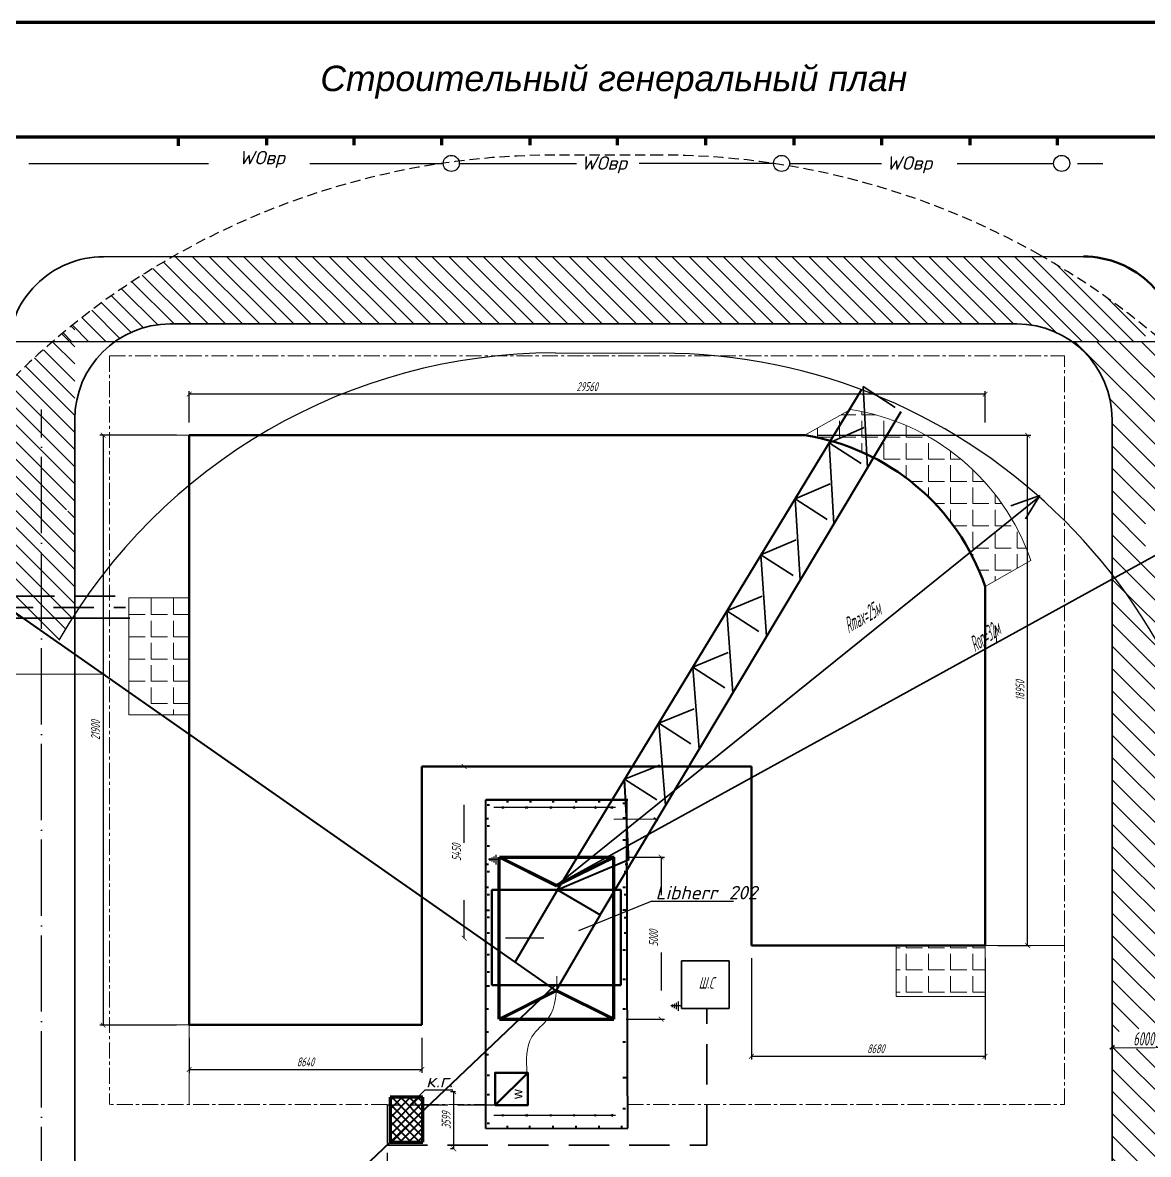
# Model space of a CAD drawing. Header units: millimetres. Extents: x -1464 to 2476, y -104 to 849.
# Drawn here: x -1283.8 to -929.7, y 312.2 to 668.2 of the extents above; entities that cross this region are included whole.
import ezdxf

# ---------------------------------------------------------------- set-up
doc = ezdxf.new("R2010")
doc.units = ezdxf.units.MM
for name, pattern in [('ACAD_ISO02W100', [15, 12, -3]), ('ACAD_ISO03W100', [30, 12, -18]), ('ACAD_ISO04W100', [30, 24, -3, 0, -3]), ('CENTER', [8, 5, -1, 1, -1]), ('DASHED', [19.05, 12.7, -6.35]), ('HIDDEN2', [4.7625, 3.175, -1.5875])]:
    doc.linetypes.add(name, pattern=pattern)
for name, color, linetype, lineweight in [('0.25', 7, 'Continuous', 25), ('0.3', 7, 'Continuous', 30), ('0.35', 7, 'Continuous', 35), ('0.5', 7, 'Continuous', 50), ('0.7', 7, 'Continuous', 70), ('035', 7, 'Continuous', 35), ('Основная', 7, 'Continuous', 30), ('основная_02мм', 151, 'Continuous', 20), ('Размеры', 7, 'Continuous', 20), ('стены', 7, 'Continuous', 70), ('Текст', 7, 'Continuous', 0), ('штрих', 7, 'ACAD_ISO04W100', 25)]:
    doc.layers.add(name, color=color, linetype=linetype, lineweight=lineweight)
doc.layers.add('рамка', color=7, linetype='Continuous')
doc.layers.add('штриховка', color=7, linetype='Continuous')
doc.styles.add('2.8', font='txt.shx', dxfattribs={"width": 0.6, "oblique": 15, "height": 2.8})
doc.styles.add('3.0', font='', dxfattribs={"width": 0.7, "oblique": 10, "height": 3.5})
doc.styles.add('Arial', font='')
doc.styles.add('eew3for200m', font='txt.shx', dxfattribs={"width": 0.4, "oblique": 20, "height": 3})
doc.styles.add('мой', font='txt.shx', dxfattribs={"width": 0.6, "oblique": 15, "height": 3.5})
doc.styles.get('3.0').set_extended_font_data('GOST type A')
doc.styles.get('Arial').set_extended_font_data('Arial', italic=True)
doc.dimstyles.new('1   200', dxfattribs={"dimtxt": 2.8, "dimasz": 1.5, "dimexe": 1, "dimexo": 4, "dimgap": 1, "dimtad": 1, "dimdec": 0, "dimlfac": 200, "dimtxsty": '2.8', "dimblk": 'ARCHTICK', "dimcen": 3, "dimclrd": 256, "dimclre": 256, "dimclrt": 256, "dimadec": 0, "dimazin": 0, "dimtfac": 1, "dimtdec": 0, "dimtmove": 0, "dimatfit": 3, "dimfxl": 1, "dimlwd": 25, "dimlwe": -1, "dimarcsym": 0})

# ---------------------------------------------------------------- blocks, each defined once
blk = doc.blocks.new('_ArchTick')
at = {"layer": 'Размеры', "color": 0, "lineweight": 0, "const_width": 0.15}
blk.add_lwpolyline([(-0.5, -0.5), (0.5, 0.5)], dxfattribs=at)
blk = doc.blocks.new('*D111')
at = {"layer": '0.25', "transparency": 16777216}
for p, q in [((-1147.56, 331.93), (-1149.13, 331.93)), ((-1148.13, 313.93), (-1149.13, 313.93))]:
    blk.add_line(p, q, dxfattribs=at)
at = {"layer": '0.25', "lineweight": 25, "transparency": 16777216}
blk.add_line((-1148.13, 313.93), (-1148.13, 331.93), dxfattribs=at)
at = {"layer": 'Defpoints', "color": 0, "lineweight": 13, "transparency": 16777216}
for p in [(-1148.13, 331.93), (-1143.56, 331.93), (-1144.13, 313.93)]:
    blk.add_point(p, dxfattribs=at)
at = {"layer": '0.25', "lineweight": 25, "transparency": 16777216, "xscale": 1.5, "yscale": 1.5, "zscale": 1.5}
for p, rotation in [((-1148.13, 331.93), 90), ((-1148.13, 313.93), 270)]:
    blk.add_blockref('_ArchTick', p, dxfattribs=dict(at, rotation=rotation))
at = {"layer": '0.25', "transparency": 16777216, "insert": (-1150.53, 322.93), "char_height": 2.8, "attachment_point": 5, "rotation": 90, "style": '2.8'}
blk.add_mtext('3599', dxfattribs=at)
blk = doc.blocks.new('*D123')
at = {"layer": '0.25', "transparency": 16777216}
for p, q in [((-1231.39, 348.9), (-1231.39, 337.89)), ((-1158.21, 348.9), (-1158.21, 337.89))]:
    blk.add_line(p, q, dxfattribs=at)
at = {"layer": '0.25', "lineweight": 25, "transparency": 16777216}
blk.add_line((-1231.39, 338.89), (-1158.21, 338.89), dxfattribs=at)
at = {"layer": 'Defpoints', "color": 0, "lineweight": 13, "transparency": 16777216}
for p in [(-1231.39, 352.9), (-1158.21, 352.9), (-1158.21, 338.89)]:
    blk.add_point(p, dxfattribs=at)
at = {"layer": '0.25', "lineweight": 25, "transparency": 16777216, "xscale": 1.5, "yscale": 1.5, "zscale": 1.5, "rotation": 180}
blk.add_blockref('_ArchTick', (-1231.39, 338.89), dxfattribs=at)
at = {"layer": '0.25', "lineweight": 25, "transparency": 16777216, "xscale": 1.5, "yscale": 1.5, "zscale": 1.5}
blk.add_blockref('_ArchTick', (-1158.21, 338.89), dxfattribs=at)
at = {"layer": '0.25', "lineweight": 13, "transparency": 16777216, "insert": (-1194.8, 341.29), "char_height": 2.8, "attachment_point": 5, "style": '2.8'}
blk.add_mtext('8640', dxfattribs=at)
blk = doc.blocks.new('*D124')
at = {"layer": '0.25', "transparency": 16777216}
for p, q in [((-1054.54, 373.89), (-1054.54, 342.03)), ((-981.02, 373.89), (-981.02, 342.03))]:
    blk.add_line(p, q, dxfattribs=at)
at = {"layer": '0.25', "lineweight": 25, "transparency": 16777216}
blk.add_line((-981.02, 343.03), (-1054.54, 343.03), dxfattribs=at)
at = {"layer": 'Defpoints', "color": 0, "lineweight": 13, "transparency": 16777216}
for p in [(-1054.54, 377.89), (-981.02, 377.89), (-1054.54, 343.03)]:
    blk.add_point(p, dxfattribs=at)
at = {"layer": '0.25', "lineweight": 25, "transparency": 16777216, "xscale": 1.5, "yscale": 1.5, "zscale": 1.5, "rotation": 180}
blk.add_blockref('_ArchTick', (-1054.54, 343.03), dxfattribs=at)
at = {"layer": '0.25', "lineweight": 25, "transparency": 16777216, "xscale": 1.5, "yscale": 1.5, "zscale": 1.5}
blk.add_blockref('_ArchTick', (-981.02, 343.03), dxfattribs=at)
at = {"layer": '0.25', "lineweight": 13, "transparency": 16777216, "insert": (-1015.39, 345.43), "char_height": 2.8, "attachment_point": 5, "style": '2.8'}
blk.add_mtext('8680', dxfattribs=at)
blk = doc.blocks.new('*D125')
at = {"layer": '0.25', "transparency": 16777216}
for p, q in [((-1231.39, 542.4), (-1231.39, 552.31)), ((-981.02, 542.4), (-981.02, 552.31))]:
    blk.add_line(p, q, dxfattribs=at)
at = {"layer": '0.25', "lineweight": 25, "transparency": 16777216}
blk.add_line((-981.02, 551.31), (-1231.39, 551.31), dxfattribs=at)
at = {"layer": 'Defpoints', "color": 0, "lineweight": 13, "transparency": 16777216}
for p in [(-1231.39, 551.31), (-1231.39, 538.4), (-981.02, 538.4)]:
    blk.add_point(p, dxfattribs=at)
at = {"layer": '0.25', "lineweight": 25, "transparency": 16777216, "xscale": 1.5, "yscale": 1.5, "zscale": 1.5, "rotation": 180}
blk.add_blockref('_ArchTick', (-1231.39, 551.31), dxfattribs=at)
at = {"layer": '0.25', "lineweight": 25, "transparency": 16777216, "xscale": 1.5, "yscale": 1.5, "zscale": 1.5}
blk.add_blockref('_ArchTick', (-981.02, 551.31), dxfattribs=at)
at = {"layer": '0.25', "lineweight": 13, "transparency": 16777216, "insert": (-1106.2, 553.71), "char_height": 2.8, "attachment_point": 5, "style": '2.8'}
blk.add_mtext('29560', dxfattribs=at)
blk = doc.blocks.new('*D126')
at = {"layer": '0.25', "transparency": 16777216}
for p, q in [((-1235.39, 538.4), (-1259.45, 538.4)), ((-1235.39, 352.9), (-1259.45, 352.9))]:
    blk.add_line(p, q, dxfattribs=at)
at = {"layer": '0.25', "lineweight": 25, "transparency": 16777216}
blk.add_line((-1258.45, 538.4), (-1258.45, 352.9), dxfattribs=at)
at = {"layer": 'Defpoints', "color": 0, "lineweight": 13, "transparency": 16777216}
for p in [(-1231.39, 538.4), (-1258.45, 352.9), (-1231.39, 352.9)]:
    blk.add_point(p, dxfattribs=at)
at = {"layer": '0.25', "lineweight": 25, "transparency": 16777216, "xscale": 1.5, "yscale": 1.5, "zscale": 1.5}
for p, rotation in [((-1258.45, 538.4), 90), ((-1258.45, 352.9), 270)]:
    blk.add_blockref('_ArchTick', p, dxfattribs=dict(at, rotation=rotation))
at = {"layer": '0.25', "lineweight": 13, "transparency": 16777216, "insert": (-1260.85, 445.65), "char_height": 2.8, "attachment_point": 5, "rotation": 90, "style": '2.8'}
blk.add_mtext('21900', dxfattribs=at)
blk = doc.blocks.new('*D127')
at = {"layer": '0.25', "transparency": 16777216}
for p, q in [((-1033.75, 538.4), (-966.63, 538.4)), ((-977.02, 377.89), (-966.63, 377.89))]:
    blk.add_line(p, q, dxfattribs=at)
at = {"layer": '0.25', "lineweight": 25, "transparency": 16777216}
blk.add_line((-967.63, 377.89), (-967.63, 538.4), dxfattribs=at)
at = {"layer": 'Defpoints', "color": 0, "lineweight": 13, "transparency": 16777216}
for p in [(-1037.75, 538.4), (-967.63, 538.4), (-981.02, 377.89)]:
    blk.add_point(p, dxfattribs=at)
at = {"layer": '0.25', "lineweight": 25, "transparency": 16777216, "xscale": 1.5, "yscale": 1.5, "zscale": 1.5}
for p, rotation in [((-967.63, 538.4), 90), ((-967.63, 377.89), 270)]:
    blk.add_blockref('_ArchTick', p, dxfattribs=dict(at, rotation=rotation))
at = {"layer": '0.25', "lineweight": 13, "transparency": 16777216, "insert": (-970.03, 458.14), "char_height": 2.8, "attachment_point": 5, "rotation": 90, "style": '2.8'}
blk.add_mtext('18950', dxfattribs=at)
blk = doc.blocks.new('*D136')
at = {"layer": '0.25', "linetype": 'ACAD_ISO03W100', "transparency": 16777216}
for p, q in [((-1093.73, 405.73), (-1081.91, 405.73)), ((-1093.87, 354.75), (-1081.91, 354.75))]:
    blk.add_line(p, q, dxfattribs=at)
at = {"layer": '0.25', "linetype": 'ACAD_ISO03W100', "lineweight": 25, "transparency": 16777216}
blk.add_line((-1082.91, 405.73), (-1082.91, 354.75), dxfattribs=at)
at = {"layer": 'Defpoints', "color": 0, "linetype": 'ACAD_ISO03W100', "lineweight": 35, "transparency": 16777216}
for p in [(-1097.73, 405.73), (-1097.87, 354.75), (-1082.91, 354.75)]:
    blk.add_point(p, dxfattribs=at)
at = {"layer": '0.25', "linetype": 'ACAD_ISO03W100', "lineweight": 25, "transparency": 16777216, "xscale": 1.5, "yscale": 1.5, "zscale": 1.5}
for p, rotation in [((-1082.91, 405.73), 90), ((-1082.91, 354.75), 270)]:
    blk.add_blockref('_ArchTick', p, dxfattribs=dict(at, rotation=rotation))
at = {"layer": '0.25', "linetype": 'ACAD_ISO03W100', "lineweight": 35, "transparency": 16777216, "insert": (-1085.31, 380.24), "char_height": 2.8, "attachment_point": 5, "rotation": 90, "style": '2.8'}
blk.add_mtext('5000', dxfattribs=at)
blk = doc.blocks.new('*D137')
at = {"layer": '0.25', "linetype": 'ACAD_ISO03W100', "transparency": 16777216}
for p, q in [((-1119.83, 434.21), (-1145.9, 434.21)), ((-1119.83, 380.19), (-1145.9, 380.19))]:
    blk.add_line(p, q, dxfattribs=at)
at = {"layer": '0.25', "linetype": 'ACAD_ISO03W100', "lineweight": 25, "transparency": 16777216}
blk.add_line((-1144.9, 380.19), (-1144.9, 434.21), dxfattribs=at)
at = {"layer": 'Defpoints', "color": 0, "linetype": 'ACAD_ISO03W100', "lineweight": 35, "transparency": 16777216}
for p in [(-1144.9, 434.21), (-1115.83, 434.21), (-1115.83, 380.19)]:
    blk.add_point(p, dxfattribs=at)
at = {"layer": '0.25', "linetype": 'ACAD_ISO03W100', "lineweight": 25, "transparency": 16777216, "xscale": 1.5, "yscale": 1.5, "zscale": 1.5}
for p, rotation in [((-1144.9, 434.21), 90), ((-1144.9, 380.19), 270)]:
    blk.add_blockref('_ArchTick', p, dxfattribs=dict(at, rotation=rotation))
at = {"layer": '0.25', "linetype": 'ACAD_ISO03W100', "lineweight": 35, "transparency": 16777216, "insert": (-1147.3, 407.2), "char_height": 2.8, "attachment_point": 5, "rotation": 90, "style": '2.8'}
blk.add_mtext('5450', dxfattribs=at)

msp = doc.modelspace()

# ---------------------------------------------------------------- hatches: boundary and pattern name
at = {"layer": '0.25', "lineweight": 13}
h = msp.add_hatch(dxfattribs=at)
h.set_pattern_fill('ANSI31', color=256, scale=1.2, angle=90, style=0)
edge = h.paths.add_edge_path()
edge.add_line((-1116.283, 573.396), (-1113.3439, 573.5015))
edge.add_line((-1113.3439, 573.5015), (-1083.1862, 573.2905))
edge.add_line((-1083.1862, 573.2905), (-1013.5989, 573.396))
edge.add_line((-1013.5989, 573.396), (-971.0476, 573.396))
edge.add_arc((-971.0476, 543.396), 30, 54.866841, 90, ccw=False)
edge.add_line((-953.7833, 567.9305), (-930.5419, 567.9305))
edge.add_line((-930.5419, 567.9305), (-930.5419, 572.3956))
edge.add_arc((-1083.175, 384.3412), 242.2009, 50.935706, 60.251287)
edge.add_line((-962.9956, 594.6225), (-1236.566, 594.5443))
edge.add_arc((-1116.2697, 384.2753), 242.2483, 119.774145, 130.700567)
edge.add_line((-1274.2413, 567.9305), (-1254.6184, 567.9305))
edge.add_arc((-1237.3541, 543.396), 30, 90, 125.133159, ccw=False)
edge.add_line((-1237.3541, 573.396), (-1186.3895, 573.396))
edge.add_line((-1186.3895, 573.396), (-1116.283, 573.396))
at = {"layer": '0.25'}
h = msp.add_hatch(dxfattribs=at)
h.set_pattern_fill('ANSI31', color=256, scale=1.2, angle=90, style=0)
h.set_pattern_definition([(135, (-434.4436, -487.6256), (-2.694077, -2.694077), [])])
h.paths.add_polyline_path([(-1267.3541, 514.471), (-1270.2911, 514.471, 0.01509089), (-1277.8581, 504.944), (-1277.8581, 477.1184), (-1272.3582, 473.9568, -0.01333887), (-1267.3541, 482.1522)])
h.paths.add_polyline_path([(-1288.3516, 489.4258), (-1288.3516, 483.1505), (-1284.9419, 481.1904, -0.76807524), (-1280.6161, 480.0357, -0.13117358), (-1280.9244, 478.881), (-1277.8581, 477.1184), (-1277.8581, 504.944, 0.02324309)])
h.paths.add_polyline_path([(-1288.3516, 514.471), (-1288.3516, 489.4258, -0.02324309), (-1277.8581, 504.944), (-1277.8581, 514.471)])
h.paths.add_polyline_path([(-1270.2911, 514.471), (-1277.8581, 514.471), (-1277.8581, 504.944, -0.01509089)], flags=17)
h.paths.add_polyline_path([(-1267.3541, 573.6368, 0.0141978), (-1277.8581, 564.7564), (-1277.8581, 514.471), (-1270.2911, 514.471, -0.00557107), (-1267.3541, 517.8704)])
h.paths.add_polyline_path([(-1277.8581, 564.7564, 0.01494532), (-1288.3516, 554.7806), (-1288.3516, 514.471), (-1277.8581, 514.471)])
at = {"layer": '0.25', "lineweight": 13}
h = msp.add_hatch(dxfattribs=at)
h.set_pattern_fill('JIS_WOOD', color=256, scale=7, angle=90, style=0)
edge = h.paths.add_edge_path()
edge.add_line((-930.5419, 567.9305), (-953.7833, 567.9305))
edge.add_arc((-971.0476, 543.396), 30, 0, 54.866841, ccw=False)
edge.add_line((-941.0476, 543.396), (-941.0476, 527.1524))
edge.add_arc((-1083.1862, 384.1867), 201.6, 40.785167, 45.166228, ccw=False)
edge.add_line((-930.5419, 515.8768), (-930.5419, 567.9305))
edge = h.paths.add_edge_path()
edge.add_arc((-1083.175, 384.3412), 242.2009, 47.656789, 49.288543)
edge.add_line((-925.1994, 567.9305), (-930.5419, 567.9305))
edge.add_line((-930.5419, 567.9305), (-930.5419, 515.8768))
edge.add_arc((-1083.1862, 384.1867), 201.6, 36.506379, 40.785167, ccw=False)
edge.add_line((-921.142, 504.121), (-920.036, 504.7298))
edge.add_line((-920.036, 504.7298), (-920.0357, 563.3576))
edge = h.paths.add_edge_path()
edge.add_arc((-1083.1862, 384.1867), 201.6, 40.785167, 45.166228)
edge.add_line((-941.0476, 527.1524), (-941.0476, 494.5464))
edge.add_arc((-1083.2578, 384.2382), 179.9768, 37.409252, 37.799674, ccw=False)
edge.add_line((-940.2993, 493.5749), (-930.5419, 498.9463))
edge.add_line((-930.5419, 498.9463), (-930.5419, 515.8768))
edge = h.paths.add_edge_path()
edge.add_arc((-1083.1862, 384.1867), 201.6, 35.974687, 36.506379)
edge.add_line((-921.142, 504.121), (-930.5419, 498.9463))
edge.add_line((-930.5419, 498.9463), (-930.5419, 479.4721))
edge.add_arc((-1083.2578, 384.2382), 179.9768, 24.919132, 31.947716, ccw=False)
edge.add_line((-920.0363, 460.0694), (-920.036, 502.6121))
edge = h.paths.add_edge_path()
edge.add_line((-930.5419, 498.9463), (-940.2993, 493.5749))
edge.add_arc((-1083.2578, 384.2382), 179.9768, 31.947716, 37.409252, ccw=False)
edge.add_line((-930.5419, 479.4721), (-930.5419, 498.9463))
edge = h.paths.add_edge_path()
edge.add_arc((-1083.2578, 384.2382), 179.9768, 31.947716, 37.409252)
edge.add_line((-940.2993, 493.5749), (-941.0476, 493.1629))
edge.add_line((-941.0476, 493.1629), (-941.0476, 428.3268))
edge.add_line((-941.0476, 428.3268), (-930.5419, 430.2195))
edge.add_line((-930.5419, 430.2195), (-930.5419, 479.4721))
edge = h.paths.add_edge_path()
edge.add_arc((-1083.2578, 384.2382), 179.9768, 24.919132, 31.947716)
edge.add_line((-930.5419, 479.4721), (-930.5419, 430.2195))
edge.add_line((-930.5419, 430.2195), (-920.0364, 432.1122))
edge.add_line((-920.0364, 432.1122), (-920.0363, 460.0694))
h.paths.add_polyline_path([(-930.5419, 430.2195), (-941.0476, 428.3268), (-941.0476, 345.6934), (-930.5419, 345.6934)])
h.paths.add_polyline_path([(-920.0364, 432.1122), (-930.5419, 430.2195), (-930.5419, 345.6934), (-920.0753, 345.6934), (-920.0369, 345.7254)])
edge = h.paths.add_edge_path()
edge.add_line((-920.0369, 345.6934), (-930.5419, 345.6934))
edge.add_line((-930.5419, 345.6934), (-930.5419, 296.9069))
edge.add_arc((-1002.5419, 296.9032), 72, -6.886348, 0.00298, ccw=False)
edge.add_arc((-1083.2578, 384.3321), 179.9768, 327.741142, 335.080212)
edge.add_line((-920.0371, 308.4991), (-920.0369, 345.6934))
edge = h.paths.add_edge_path()
edge.add_arc((-1083.2578, 384.3321), 179.9768, 327.741142, 335.080212, ccw=False)
edge.add_arc((-1002.5419, 296.9032), 72, 272.313838, 353.113652, ccw=False)
edge.add_arc((-1083.2578, 384.3321), 179.9768, 289.239022, 297.686349, ccw=False)
edge.add_line((-1023.9537, 214.4067), (-992.0344, 214.4056))
edge.add_arc((-992.0379, 286.4056), 72, 270.002741, 281.898928)
edge.add_arc((-971.0069, 186.5973), 30, 90.237706, 101.898928, ccw=False)
edge.add_arc((-971.0069, 186.5973), 30, 3.107738, 90.237706, ccw=False)
edge.add_line((-941.051, 188.2237), (-919.9348, 205.4169))
edge.add_line((-919.9348, 205.4169), (-919.9448, 241.1782))
edge.add_line((-919.9448, 241.1782), (-920.0374, 265.7594))
edge.add_line((-920.0374, 265.7594), (-920.0371, 308.4991))
edge = h.paths.add_edge_path(flags=17)
edge.add_arc((-1083.2578, 384.3321), 179.9768, 297.686349, 327.741142, ccw=False)
edge.add_arc((-1002.5419, 296.9032), 72, 272.313838, 353.113652)
edge = h.paths.add_edge_path()
edge.add_arc((-1002.5419, 296.9032), 72, 270.000761, 272.313838, ccw=False)
edge.add_line((-1002.5409, 224.9032), (-1199.9405, 224.9066))
edge.add_arc((-1116.283, 384.2877), 180.0026, 242.305492, 250.690011)
edge.add_line((-1175.8061, 214.4115), (-1023.9537, 214.4067))
edge.add_arc((-1083.2578, 384.3321), 179.9768, 289.239022, 297.686349)
edge = h.paths.add_edge_path()
edge.add_arc((-1195.3541, 307.4124), 72, 233.499537, 242.750382, ccw=False)
edge.add_line((-1238.1818, 249.5351), (-1248.9588, 239.2927))
edge.add_line((-1248.9588, 239.2927), (-1245.5302, 236.8224))
edge.add_arc((-1205.8581, 296.9067), 72, 236.56429, 269.999239)
edge.add_line((-1205.859, 224.9067), (-1199.9405, 224.9066))
edge.add_arc((-1116.283, 384.2877), 180.0026, 231.506786, 242.305492, ccw=False)
h.paths.add_polyline_path([(-939.8446, 345.4086), (-927.3846, 345.4086), (-926.2794, 351.6767), (-938.7394, 351.6767)])
edge = h.paths.add_edge_path()
edge.add_line((-1013.3095, 235.4124), (-1164.1813, 235.4124))
edge.add_line((-1164.1813, 235.4124), (-1195.3644, 235.4124))
edge.add_arc((-1195.3541, 307.4124), 72, 242.750382, 269.991776, ccw=False)
edge.add_arc((-1116.283, 384.2877), 180.0026, 231.506786, 242.305492)
edge.add_line((-1199.9405, 224.9066), (-1002.5409, 224.9032))
edge.add_arc((-1002.5419, 296.9032), 72, 270.000761, 272.313838)
edge.add_arc((-1083.2578, 384.3321), 179.9768, 297.686349, 327.741142)
edge.add_arc((-1002.5419, 296.9032), 72, 353.113652, 360.00298)
edge.add_line((-930.5419, 296.9069), (-930.5419, 345.6934))
edge.add_line((-930.5419, 345.6934), (-941.0476, 345.6934))
edge.add_line((-941.0476, 345.6934), (-941.0476, 307.4186))
edge.add_arc((-1013.048, 307.4123), 72.0004, -90.208132, 0.00502, ccw=False)
h = msp.add_hatch(dxfattribs=at)
h.set_pattern_fill('ANGLE', color=256)
h.set_pattern_definition([(0, (0, 0), (0, 6.985), [5.08, -1.905]), (90, (0, 0), (-6.985, 4e-16), [5.08, -1.905])])
h.paths.add_polyline_path([(-1023.3424, 546.5014), (-1037.7538, 538.396, -0.23529194), (-985.6817, 501.55), (-972.624, 512.0635, 0.22512434)])
h.paths.add_polyline_path([(-972.624, 512.0635), (-985.6817, 501.55, -0.04086121), (-981.0171, 490.851), (-966.6057, 498.9564, 0.05053727)])
h.paths.add_polyline_path([(-995.0171, 369.8791), (-1009.0171, 361.8688), (-981.0171, 361.8688)])
h.paths.add_polyline_path([(-995.0171, 369.8791), (-1009.0171, 377.8895), (-1009.0171, 361.8688)])
h.paths.add_polyline_path([(-981.0171, 377.8895), (-1009.0171, 377.8895), (-995.0171, 369.8791)])
h.paths.add_polyline_path([(-981.0171, 377.8895), (-995.0171, 369.8791), (-981.0171, 361.8688)])
h.paths.add_polyline_path([(-1240.8903, 468.8259), (-1247.6525, 455.7233), (-1240.0621, 450.4185), (-1231.3903, 450.4185)])
h.paths.add_polyline_path([(-1240.8903, 468.8259), (-1250.3903, 487.2332), (-1250.3903, 457.6368), (-1247.6525, 455.7233)])
h.paths.add_polyline_path([(-1231.3903, 487.2332), (-1250.3903, 487.2332), (-1240.8903, 468.8259)])
h.paths.add_polyline_path([(-1231.3903, 487.2332), (-1240.8903, 468.8259), (-1231.3903, 450.4185)])
at = {"layer": '0.25', "lineweight": 40}
h = msp.add_hatch(dxfattribs=at)
h.set_pattern_fill('ANSI37', color=256, scale=0.6, style=0)
h.set_pattern_definition([(45, (-1233.3692, -282.9943), (-1.3470384, 1.3470384), []), (135, (-1233.3692, -282.9943), (-1.3470384, -1.3470384), [])])
h.paths.add_polyline_path([(-1168.1653, 316.0313), (-1157.8489, 316.0313), (-1157.8489, 330.1576), (-1168.1653, 330.1576)])

# ---------------------------------------------------------------- linework, layer by layer
at = {"linetype": 'ByBlock'}
msp.add_line((-1258.1664, 463.2454), (-1259.0866, 463.2454), dxfattribs=at)
at = {"layer": '0.25'}
for p, q in [((-1288.3516, 632.2991), (-1267.3541, 632.2991)), ((-1085.8707, 391.8301), (-1108.9566, 382.5549)), ((-1085.7549, 391.8375), (-1060.204, 391.8375)), ((-1157.1702, 332.4974), (-1148.479, 332.4974))]:
    msp.add_line(p, q, dxfattribs=at)
at = {"layer": '0.25', "lineweight": 35}
for p, q in [((-1258.3432, 594.5381), (-950.0442, 594.6262)), ((-971.0476, 573.396), (-1237.3541, 573.396)), ((-1018.0125, 528.1828), (-1019.3267, 553.7117)), ((-1267.3541, 307.406), (-1267.3541, 543.396)), ((-941.0476, 307.406), (-941.0476, 543.396)), ((-1028.553, 510.5536), (-1030.0537, 536.0685)), ((-1039.1476, 492.8251), (-1040.7806, 518.4252)), ((-1049.7564, 475.0909), (-1051.5076, 500.782)), ((-981.0171, 486.3055), (-981.0171, 434.215)), ((-1060.3559, 457.3632), (-1062.2346, 483.1388)), ((-1070.9683, 439.6138), (-1072.9616, 465.4955)), ((-1081.5303, 421.9489), (-1083.6885, 447.8523)), ((-1076.561, 373.04), (-1061.561, 373.04)), ((-1076.561, 358.04), (-1076.561, 373.04)), ((-1061.561, 373.04), (-1061.561, 358.04)), ((-1061.561, 358.04), (-1076.561, 358.04)), ((-941.7467, 345.3044), (-940.3379, 346.4773))]:
    msp.add_line(p, q, dxfattribs=at)
at = {"layer": '0.25', "color": 5, "lineweight": 30}
msp.add_line((-1306.5327, 567.93), (-856.3717, 567.9305), dxfattribs=at)
at = {"layer": '0.25', "linetype": 'CENTER', "lineweight": 13}
for p, q in [((-1256.3903, 563.396), (-1256.3903, 327.903)), ((-1256.3903, 563.396), (-956.0171, 563.396)), ((-956.0171, 327.903), (-956.0171, 563.396)), ((-1169.1409, 327.903), (-1256.3903, 327.903)), ((-1157.8489, 327.903), (-1138.0744, 327.903)), ((-1093.4266, 327.903), (-956.0171, 327.903))]:
    msp.add_line(p, q, dxfattribs=at)
at = {"layer": '0.25', "linetype": 'ACAD_ISO03W100', "lineweight": 35}
for p, q in [((-1019.3267, 553.7117), (-1007.4408, 545.864)), ((-1030.0537, 536.0685), (-1007.4408, 545.864)), ((-1030.0537, 536.0685), (-1018.0125, 528.1828)), ((-1030.0537, 536.0685), (-1018.0125, 528.1828)), ((-1040.7806, 518.4252), (-1018.0125, 528.1828)), ((-1040.7806, 518.4252), (-1028.553, 510.5536)), ((-1040.7806, 518.4252), (-1028.553, 510.5536)), ((-1051.5076, 500.782), (-1028.553, 510.5536)), ((-1051.5076, 500.782), (-1039.1515, 492.8276)), ((-1051.5076, 500.782), (-1039.1476, 492.8251)), ((-1062.2346, 483.1388), (-1039.1515, 492.8276)), ((-1062.2346, 483.1388), (-1049.7575, 475.089)), ((-1062.2346, 483.1388), (-1049.7564, 475.0909)), ((-1072.9616, 465.4955), (-1049.7575, 475.089)), ((-1072.9616, 465.4955), (-1060.3559, 457.3632)), ((-1072.9616, 465.4955), (-1060.3559, 457.3632)), ((-1083.6885, 447.8523), (-1060.3559, 457.3632)), ((-1083.6885, 447.8523), (-1070.9683, 439.6138)), ((-1083.6885, 447.8523), (-1070.9683, 439.6138)), ((-1094.4155, 430.2091), (-1070.9683, 439.6138)), ((-1094.4155, 430.2091), (-1081.5303, 421.9489))]:
    msp.add_line(p, q, dxfattribs=at)
at = {"layer": '0.25', "lineweight": 13}
for p, q in [((-1023.3424, 546.5014), (-1037.7538, 538.396)), ((-1231.3903, 538.396), (-1256.3903, 538.396)), ((-981.0171, 490.851), (-966.6057, 498.9564)), ((-1231.3903, 487.2332), (-1250.3903, 487.2332)), ((-1250.3903, 487.2332), (-1250.3903, 450.4185)), ((-1334.9921, 463.2868), (-1258.0058, 463.2868)), ((-1250.3903, 450.4185), (-1231.3903, 450.4185)), ((-1009.0171, 361.8688), (-1009.0171, 377.8895)), ((-981.0171, 377.8895), (-981.0171, 361.8688)), ((-981.0171, 377.8895), (-956.0171, 377.8895)), ((-981.0171, 361.8688), (-1009.0171, 361.8688)), ((-1231.3903, 352.903), (-1256.3903, 352.903)), ((-1231.3903, 352.903), (-1231.3903, 327.903))]:
    msp.add_line(p, q, dxfattribs=at)
at = {"layer": '0.25', "lineweight": 50}
for p, q in [((-1037.7538, 538.396), (-1231.3903, 538.396)), ((-1231.3903, 538.396), (-1231.3903, 352.903)), ((-981.0171, 490.851), (-981.0171, 377.8895)), ((-1158.2095, 352.903), (-1158.2095, 434.215)), ((-1054.5367, 434.215), (-1158.2095, 434.215)), ((-1054.5367, 377.8895), (-1054.5367, 434.215)), ((-981.0171, 377.8895), (-1054.5367, 377.8895)), ((-1231.3903, 352.903), (-1158.2095, 352.903))]:
    msp.add_line(p, q, dxfattribs=at)
at = {"layer": '0.25', "lineweight": 40}
for p, q in [((-1116.054, 363.7509), (-1324.1117, 509.1596)), ((-1093.0828, 404.9984), (-1094.4155, 430.2091)), ((-1083.943, 417.0086), (-1085.1025, 418.1026)), ((-1115.4626, 395.5388), (-1093.0828, 404.9984)), ((-1116.4875, 365.1931), (-1259.6333, 229.1476))]:
    msp.add_line(p, q, dxfattribs=at)
at = {"layer": '0.25', "color": 1, "linetype": 'DASHED', "lineweight": 35}
for p, q in [((-1419.8021, 487.7422), (-1254.6465, 487.7422)), ((-1068.5672, 315.1514), (-1068.5672, 358.04)), ((-1169.1409, 315.1514), (-1068.5672, 315.1514))]:
    msp.add_line(p, q, dxfattribs=at)
at = {"layer": '0.25', "color": 2, "linetype": 'DASHED', "lineweight": 35}
msp.add_line((-1426.4899, 484.2506), (-1251.4509, 484.2506), dxfattribs=at)
at = {"layer": '0.25', "color": 5, "lineweight": 35}
msp.add_line((-1391.5829, 480.8194), (-1250.0185, 480.8194), dxfattribs=at)
at = {"layer": '0.25', "lineweight": 20}
for p, q in [((-1097.8378, 417.6096), (-1084.5513, 417.6096)), ((-941.3667, 345.6934), (-919.3504, 345.6934))]:
    msp.add_line(p, q, dxfattribs=at)
at = {"layer": '0.25', "lineweight": 30}
for p, q in [((-1135.4425, 403.9763), (-1135.4425, 405.9169)), ((-1134.7781, 403.4145), (-1134.7781, 406.3856)), ((-1134.2047, 404.9976), (-1137.1802, 404.9976)), ((-1136.6932, 404.5609), (-1136.6932, 405.3726)), ((-1136.0669, 404.3072), (-1136.0669, 405.6094)), ((-1078.7255, 358.248), (-1078.7255, 359.5502)), ((-1078.1011, 357.9171), (-1078.1011, 359.8577)), ((-1077.4367, 357.3554), (-1077.4367, 360.3264)), ((-1076.8633, 358.9385), (-1079.8388, 358.9385)), ((-1079.3518, 358.5017), (-1079.3518, 359.3135))]:
    msp.add_line(p, q, dxfattribs=at)
at = {"layer": '0.25', "lineweight": 25}
msp.add_line((-1085.8707, 391.8301), (-1065.2976, 391.8301), dxfattribs=at)
at = {"layer": '0.25', "color": 7, "linetype": 'Continuous', "lineweight": 25}
msp.add_line((-1161.7874, 327.8458), (-1157.1702, 332.4974), dxfattribs=at)
at = {"layer": '0.25', "color": 1, "linetype": 'ACAD_ISO02W100', "lineweight": 30}
for p, q in [((-1135.0173, 327.6716), (-1169.1409, 327.6716)), ((-1169.1409, 327.6716), (-1169.1409, 262.1149))]:
    msp.add_line(p, q, dxfattribs=at)
at = {"layer": '0.25', "lineweight": 35}
for centre, start, end in [((-1258.3347, 564.5381), 90.016375, 180.016375), ((-1237.3541, 543.396), 90, 180), ((-971.0476, 543.396), 0, 90)]:
    msp.add_arc(centre, 30, start, end, dxfattribs=at)
at = {"layer": '0.25', "lineweight": 50}
for centre, radius, start, end in [((-950.0357, 564.6262), 30, 359.999672, 90.016375), ((-1048.6996, 467.7089), 71.5295, 18.876667, 81.197767)]:
    msp.add_arc(centre, radius, start, end, dxfattribs=at)
at = {"layer": '0.25', "lineweight": 13}
for centre, start, end in [((-1034.2881, 475.8143), 18.876667, 81.197767), ((-1048.6996, 467.7089), 4.211531, 8.671246)]:
    msp.add_arc(centre, 71.5295, start, end, dxfattribs=at)
at = {"layer": '0.25', "color": 1, "linetype": 'DASHED', "lineweight": 30}
msp.add_arc((-1254.4893, 312.4383), 48.8578, 164.827721, 273.587382, dxfattribs=at)
at = {"layer": '0.25', "lineweight": 20, "end_tangent": (0.99897056, 0.0453632)}
msp.add_spline([(-1125.1434, 337.707), (-1123.5863, 349.151), (-1118.3591, 355.1508), (-1115.6899, 368.2615)], degree=3, dxfattribs=at)
at = {"layer": '0.3', "linetype": 'HIDDEN2', "lineweight": 30}
msp.add_line((-1083.1862, 626.5277), (-1116.3126, 626.5236), dxfattribs=at)
at = {"layer": '0.3', "lineweight": 30}
msp.add_line((-1116.283, 564.2852), (-1083.2811, 564.215), dxfattribs=at)
at = {"layer": '0.3', "linetype": 'HIDDEN2'}
for centre, radius, start, end in [((-1116.2697, 384.2753), 242.2483, 90.010147, 148.792688), ((-1083.175, 384.3412), 242.2009, 269.997353, 60.496633)]:
    msp.add_arc(centre, radius, start, end, dxfattribs=at)
at = {"layer": '0.3', "linetype": 'HIDDEN2', "lineweight": 30}
msp.add_arc((-1083.1862, 384.1867), 242.341, 60.512326, 90, dxfattribs=at)
at = {"layer": '0.3'}
for centre, radius, start, end in [((-1116.283, 384.2826), 180.0026, 90, 150.116824), ((-1083.2578, 384.2382), 179.9768, 0.044635, 90.007401), ((-1083.2578, 384.3321), 179.9768, 269.992599, 359.955365)]:
    msp.add_arc(centre, radius, start, end, dxfattribs=at)
at = {"layer": '0.35', "lineweight": 35}
for p, q in [((-1115.9651, 396.8704), (-885.615, 523.6787)), ((-1115.8031, 396.7819), (-963.9545, 519.0439)), ((-963.8471, 519.4089), (-972.9009, 516.1507)), ((-963.8471, 519.4089), (-968.3548, 512.0762))]:
    msp.add_line(p, q, dxfattribs=at)
at = {"layer": '0.35', "lineweight": 25}
for p, q in [((-1097.3108, 421.3038), (-1135.5787, 421.3038)), ((-1097.3108, 324.4791), (-1135.5787, 324.4791))]:
    msp.add_line(p, q, dxfattribs=at)
at = {"layer": '0.5', "lineweight": 40}
for p, q in [((-1115.5654, 395.4226), (-1019.9369, 552.7081)), ((-1102.0992, 387.5473), (-1007.4408, 545.864)), ((-1138.0745, 320.3943), (-1138.0719, 423.7107)), ((-1138.0719, 423.7107), (-1093.7555, 423.7107)), ((-1131.2615, 422.9144), (-1131.2615, 423.7107)), ((-1124.0615, 422.9144), (-1124.0615, 423.7107)), ((-1116.8615, 422.9144), (-1116.8615, 423.7107)), ((-1109.6615, 422.9144), (-1109.6615, 423.7107)), ((-1102.4615, 422.9144), (-1102.4615, 423.7107)), ((-1093.471, 335.5199), (-1093.7555, 423.7107)), ((-1136.8775, 422.0576), (-1137.6738, 422.0576)), ((-1094.1477, 422.597), (-1094.944, 422.597)), ((-1137.2731, 417.7343), (-1138.0693, 417.7343)), ((-1094.1477, 417.9153), (-1094.944, 417.9153)), ((-1136.8775, 415.4943), (-1137.6738, 415.4943)), ((-1094.1477, 410.9992), (-1094.944, 410.9992)), ((-1136.8775, 409.1102), (-1137.6738, 409.1102)), ((-1137.2731, 403.3343), (-1138.0693, 403.3343)), ((-1093.4289, 403.3676), (-1094.2251, 403.3676)), ((-1136.8775, 401.0943), (-1137.6738, 401.0943)), ((-1136.8775, 401.0943), (-1137.6738, 401.0943)), ((-1093.7496, 401.0598), (-1094.5459, 401.0598)), ((-1093.7496, 401.0598), (-1094.5459, 401.0598)), ((-1137.2731, 396.1343), (-1138.0693, 396.1343)), ((-1094.1452, 396.1687), (-1094.9414, 396.1687)), ((-1136.8775, 393.8943), (-1137.6738, 393.8943)), ((-1136.8775, 393.8943), (-1137.6738, 393.8943)), ((-1093.7496, 393.8598), (-1094.5459, 393.8598)), ((-1093.7496, 393.8598), (-1094.5459, 393.8598)), ((-1137.2731, 388.9343), (-1138.0693, 388.9343)), ((-1136.8749, 388.9343), (-1137.6712, 388.9343)), ((-1094.1452, 388.9687), (-1094.9414, 388.9687)), ((-1093.747, 388.9687), (-1094.5433, 388.9687)), ((-1136.8775, 386.6943), (-1137.6738, 386.6943)), ((-1093.7496, 386.6598), (-1094.5459, 386.6598)), ((-1136.8749, 381.7343), (-1137.6712, 381.7343)), ((-1093.747, 381.7687), (-1094.5433, 381.7687)), ((-1136.8775, 375.0031), (-1137.6738, 375.0031)), ((-1094.1477, 376.474), (-1094.944, 376.474)), ((-1136.8775, 369.4702), (-1137.6738, 369.4702)), ((-1094.1477, 367.1788), (-1094.944, 367.1788)), ((-1137.2756, 365.0943), (-1138.0719, 365.0943)), ((-1136.8775, 365.0943), (-1137.6738, 365.0943)), ((-1137.2756, 357.8943), (-1138.0719, 357.8943)), ((-1094.1477, 357.8598), (-1094.944, 357.8598)), ((-1137.2756, 350.6943), (-1138.0719, 350.6943)), ((-1094.1477, 347.4944), (-1094.944, 347.4944)), ((-1137.2756, 343.4943), (-1138.0719, 343.4943)), ((-1093.4222, 320.4033), (-1093.4578, 340.7094)), ((-1136.8775, 336.987), (-1137.6738, 336.987)), ((-1094.1477, 336.2598), (-1094.944, 336.2598)), ((-1093.7496, 336.2598), (-1094.5459, 336.2598)), ((-1136.8775, 330.9615), (-1137.6738, 330.9615)), ((-1094.1477, 326.5772), (-1094.944, 326.5772)), ((-1138.0719, 320.3943), (-1093.4222, 320.4033)), ((-1136.8775, 321.8943), (-1137.6738, 321.8943)), ((-1131.2615, 320.3956), (-1131.2615, 321.1919)), ((-1124.1867, 320.3956), (-1124.1867, 321.1919)), ((-1116.8615, 320.3956), (-1116.8615, 321.1919)), ((-1109.6615, 320.3956), (-1109.6615, 321.1919)), ((-1102.4615, 320.4), (-1102.4615, 321.1963)), ((-1095.2615, 320.4), (-1095.2615, 321.1963))]:
    msp.add_line(p, q, dxfattribs=at)
at = {"layer": '0.5'}
for p, q in [((-1138.0693, 423.7343), (-1093.4197, 423.7253)), ((-1131.2589, 423.7329), (-1131.2589, 422.9366)), ((-1124.0589, 423.7329), (-1124.0589, 422.9366)), ((-1116.8589, 423.7329), (-1116.8589, 422.9366)), ((-1109.6589, 423.7329), (-1109.6589, 422.9366)), ((-1102.4589, 423.7329), (-1102.4589, 422.9366)), ((-1095.5559, 365.424), (-1095.5559, 395.424))]:
    msp.add_line(p, q, dxfattribs=at)
at = {"layer": '0.5', "color": 7, "linetype": 'Continuous'}
for p, q in [((-1136.1898, 395.424), (-1095.5559, 395.424)), ((-1136.1898, 365.424), (-1136.1898, 395.424)), ((-1136.1898, 365.424), (-1095.5559, 365.424))]:
    msp.add_line(p, q, dxfattribs=at)
at = {"layer": '0.5', "color": 7, "linetype": 'Continuous', "lineweight": 40}
for p, q in [((-1115.5654, 395.4226), (-1128.809, 372.7769)), ((-1115.5654, 395.4226), (-1102.0992, 387.5473)), ((-1102.0992, 387.5473), (-1116.1369, 363.4133))]:
    msp.add_line(p, q, dxfattribs=at)
at = {"layer": '0.5', "color": 7, "linetype": 'Continuous', "lineweight": 70}
for p, q in [((-1157.8489, 330.1576), (-1168.1653, 330.1576)), ((-1168.1653, 330.1576), (-1168.1653, 316.0313)), ((-1157.8489, 330.1576), (-1168.1653, 330.1576)), ((-1168.1653, 330.1576), (-1168.1653, 316.0313)), ((-1157.8489, 316.0313), (-1157.8489, 330.1576)), ((-1157.8489, 316.0313), (-1157.8489, 330.1576)), ((-1168.1653, 316.0313), (-1157.8489, 316.0313)), ((-1168.1653, 316.0313), (-1157.8489, 316.0313))]:
    msp.add_line(p, q, dxfattribs=at)
at = {"layer": '0.7'}
for p, q in [((-648.0905, 668.1859), (-1463.7305, 668.1859)), ((-1267.3541, 632.2991), (-941.0474, 632.2991)), ((-1133.8719, 354.7091), (-1133.8719, 405.7343)), ((-1133.7819, 405.711), (-1097.7819, 405.711)), ((-1115.8719, 396.711), (-1133.7819, 405.711)), ((-1133.7349, 405.7343), (-1097.7349, 405.7343)), ((-1115.8249, 396.7343), (-1133.7349, 405.7343)), ((-1115.9651, 396.711), (-1097.7819, 405.711)), ((-1115.9182, 396.7343), (-1097.7349, 405.7343)), ((-1097.8719, 405.7343), (-1097.8719, 354.7536)), ((-1115.8719, 363.7091), (-1133.7819, 354.7091)), ((-1115.9651, 363.7091), (-1097.7819, 354.7091)), ((-1133.7819, 354.7091), (-1097.7819, 354.7091))]:
    msp.add_line(p, q, dxfattribs=at)
at = {"layer": '0.7', "lineweight": 40}
msp.add_line((-1138.0719, 423.7107), (-1136.8719, 423.7107), dxfattribs=at)
at = {"layer": '0.7', "color": 7, "lineweight": 0}
for p, q in [((-1133.7819, 354.7091), (-1115.8719, 363.7091)), ((-1115.9182, 363.6858), (-1133.7819, 354.7091)), ((-1097.7819, 354.7091), (-1115.8719, 363.6629)), ((-1115.8719, 363.6629), (-1097.7819, 354.7091)), ((-1133.7819, 354.7091), (-1115.8719, 354.7091))]:
    msp.add_line(p, q, dxfattribs=at)
at = {"layer": 'Основная', "color": 1, "linetype": 'Continuous', "lineweight": 30}
for p, q in [((-1281.8264, 623.9131), (-1225.2623, 623.9131)), ((-1193.4275, 623.9131), (-1151.4557, 623.9131)), ((-1146.4002, 623.9131), (-1109.5934, 623.9131)), ((-1047.5676, 623.9131), (-1089.8056, 623.9131)), ((-1042.5121, 623.9131), (-1013.5934, 623.9131)), ((-989.7959, 623.9131), (-959.4557, 623.9131)), ((-951.9896, 623.9131), (-943.937, 623.9131))]:
    msp.add_line(p, q, dxfattribs=at)
at = {"layer": 'Основная', "color": 7, "linetype": 'Continuous', "lineweight": 30}
for centre in [(-1148.928, 623.9131), (-1045.0398, 623.9131), (-956.928, 623.9131)]:
    msp.add_circle(centre, 2.5277, dxfattribs=at)
at = {"layer": 'основная_02мм', "color": 7, "lineweight": 50}
msp.add_line((-1135.1611, 327.6382), (-1124.8968, 337.9025), dxfattribs=at)
msp.add_lwpolyline([(-1135.1611, 327.6382), (-1124.8968, 327.6382), (-1124.8968, 337.9025), (-1135.1611, 337.9025)], close=True, dxfattribs=at)
at = {"layer": 'стены', "color": 7, "linetype": 'Continuous', "lineweight": 70}
for p, q in [((-1288.3516, 632.2991), (-1267.3541, 632.2991)), ((-1234.7559, 629.461), (-1234.7559, 632.1192)), ((-1234.7559, 629.461), (-1234.7559, 632.1192)), ((-1206.9628, 629.6409), (-1206.9628, 632.2991)), ((-1179.4447, 629.6409), (-1179.4447, 632.2991)), ((-1179.4447, 629.6409), (-1179.4447, 632.2991)), ((-1151.9266, 629.6409), (-1151.9266, 632.2991)), ((-1124.1335, 629.6409), (-1124.1335, 632.2991)), ((-1124.1335, 629.6409), (-1124.1335, 632.2991)), ((-1096.6154, 629.6409), (-1096.6154, 632.2991)), ((-1068.8223, 629.6409), (-1068.8223, 632.2991)), ((-1068.8223, 629.6409), (-1068.8223, 632.2991)), ((-1041.0292, 629.6409), (-1041.0292, 632.2991)), ((-1013.5112, 629.6409), (-1013.5112, 632.2991)), ((-1013.5112, 629.6409), (-1013.5112, 632.2991)), ((-985.7181, 629.6409), (-985.7181, 632.2991)), ((-958.2, 629.6409), (-958.2, 632.2991)), ((-958.2, 629.6409), (-958.2, 632.2991)), ((-941.0474, 632.2991), (-920.0354, 632.2991))]:
    msp.add_line(p, q, dxfattribs=at)
at = {"layer": 'штрих'}
msp.add_line((-1277.8581, 296.903), (-1277.8581, 546.475), dxfattribs=at)
at = {"layer": 'штриховка'}
for p, q in [((-1132.481, 421.5817), (-1133.0367, 421.0259)), ((-1133.0367, 421.5817), (-1132.481, 421.0259)), ((-1125.5367, 421.5817), (-1124.981, 421.0259)), ((-1124.981, 421.5817), (-1125.5367, 421.0259)), ((-1117.9692, 421.5817), (-1117.4135, 421.0259)), ((-1117.4135, 421.5817), (-1117.9692, 421.0259)), ((-1110.5891, 421.5817), (-1110.0334, 421.0259)), ((-1110.0334, 421.5817), (-1110.5891, 421.0259)), ((-1103.8617, 421.5817), (-1103.3059, 421.0259)), ((-1103.3059, 421.5817), (-1103.8617, 421.0259)), ((-1098.6906, 421.5817), (-1098.1348, 421.0259)), ((-1098.1348, 421.5817), (-1098.6906, 421.0259)), ((-1132.481, 324.757), (-1133.0367, 324.2012)), ((-1133.0367, 324.757), (-1132.481, 324.2012)), ((-1125.5367, 324.757), (-1124.981, 324.2012)), ((-1124.981, 324.757), (-1125.5367, 324.2012)), ((-1117.9692, 324.757), (-1117.4135, 324.2012)), ((-1117.4135, 324.757), (-1117.9692, 324.2012)), ((-1110.5891, 324.757), (-1110.0334, 324.2012)), ((-1110.0334, 324.757), (-1110.5891, 324.2012)), ((-1103.8617, 324.757), (-1103.3059, 324.2012)), ((-1103.3059, 324.757), (-1103.8617, 324.2012)), ((-1098.6906, 324.757), (-1098.1348, 324.2012)), ((-1098.1348, 324.757), (-1098.6906, 324.2012))]:
    msp.add_line(p, q, dxfattribs=at)

# ---------------------------------------------------------------- texts
at = {"layer": '0.25', "color": 7, "style": 'мой', "oblique": 15}
for s, p in [('WОвр', (-1108.1014, 621.9369)), ('WОвр', (-1012.1014, 621.9369)), ('к.г.', (-1156.8464, 333.2875))]:
    msp.add_text(s, height=4.2, dxfattribs=at).set_placement(p)
at = {"layer": '0.25', "lineweight": 30, "style": 'мой', "oblique": 15}
msp.add_text('Libherr 202', height=4.2, dxfattribs=at).set_placement((-1084.6663, 392.4445))
at = {"layer": '0.35', "lineweight": 35, "insert": (-1026.3628, 480.201), "char_height": 4.8, "width": 26.420751, "attachment_point": 1, "rotation": 29.974901, "style": 'eew3for200m'}
msp.add_mtext('Rmax=25м', dxfattribs=at)
at = {"layer": '0.35', "insert": (-984.1173, 470.0342), "char_height": 4.8, "width": 20.072514, "attachment_point": 7, "rotation": 35.989001, "style": 'eew3for200m'}
msp.add_mtext('Rоп=32м', dxfattribs=at)
at = {"layer": '0.35', "insert": (-1071.1152, 367.9485), "char_height": 3.6, "width": 3.85644, "attachment_point": 1, "style": 'мой'}
msp.add_mtext('Ш.С', dxfattribs=at)
at = {"layer": '035', "color": 0, "lineweight": -2, "insert": (-927.7928, 350.6427), "char_height": 4.2, "width": 8.153478, "attachment_point": 3, "style": '3.0'}
msp.add_mtext('6000', dxfattribs=at)
at = {"layer": 'основная_02мм', "color": 7, "lineweight": 50}
msp.add_text('w', height=3.2076, rotation=90, dxfattribs=at).set_placement((-1126.548, 329.6131))
at = {"layer": 'рамка', "color": 7, "style": 'мой', "oblique": 15}
msp.add_text('WОвр', height=4.2, dxfattribs=at).set_placement((-1215.733, 623.6282))
at = {"layer": 'Текст', "color": 7, "linetype": 'Continuous', "lineweight": 70, "style": 'Arial'}
msp.add_text('Строительный генеральный план', height=8, dxfattribs=at).set_placement((-1190.1187, 646.6411))

# ---------------------------------------------------------------- dimensions: what is measured, and where the dimension line sits
at = {"layer": '0.25', "lineweight": 13}
for base, p1, p2, text, picture, middle in [((-1231.3903, 551.3072), (-981.0171, 538.396), (-1231.3903, 538.396), '29560', '*D125', (-1106.2037, 553.7072)), ((-1158.2095, 338.8873), (-1231.3903, 352.903), (-1158.2095, 352.903), '8640', '*D123', (-1194.7999, 341.2873))]:
    dim = msp.add_linear_dim(base=base, p1=p1, p2=p2, text=text, dimstyle='1   200', dxfattribs=at)
    dim.commit()
    dim.dimension.update_dxf_attribs({"geometry": picture, "text_midpoint": middle})
dim = msp.add_linear_dim(base=(-1258.4518, 352.903), p1=(-1231.3903, 538.396), p2=(-1231.3903, 352.903), angle=90, text='21900', dimstyle='1   200', dxfattribs=at)
dim.commit()
dim.dimension.update_dxf_attribs({"geometry": '*D126', "text_midpoint": (-1258.4518, 445.6495), "dimtype": 160})
dim = msp.add_linear_dim(base=(-967.6347, 538.396), p1=(-981.0171, 377.8895), p2=(-1037.7538, 538.396), angle=90, text='18950', dimstyle='1   200', dxfattribs=at)
dim.commit()
dim.dimension.update_dxf_attribs({"geometry": '*D127', "text_midpoint": (-970.0347, 458.1427)})
at = {"layer": '0.25', "linetype": 'ACAD_ISO03W100', "lineweight": 35}
for base, p1, p2, text, picture, middle in [((-1144.8962, 434.215), (-1115.8269, 380.1878), (-1115.8269, 434.215), '5450', '*D137', (-1147.2962, 407.2014)), ((-1082.9141, 354.7536), (-1097.7349, 405.7343), (-1097.8719, 354.7536), '5000', '*D136', (-1085.3141, 380.2439))]:
    dim = msp.add_linear_dim(base=base, p1=p1, p2=p2, angle=90, text=text, dimstyle='1   200', dxfattribs=at)
    dim.commit()
    dim.dimension.update_dxf_attribs({"geometry": picture, "text_midpoint": middle})
at = {"layer": '0.25', "lineweight": 13}
dim = msp.add_linear_dim(base=(-1054.5367, 343.0257), p1=(-981.0171, 377.8895), p2=(-1054.5367, 377.8895), text='8680', dimstyle='1   200', dxfattribs=at)
dim.commit()
dim.dimension.update_dxf_attribs({"geometry": '*D124', "text_midpoint": (-1015.3891, 343.0257), "dimtype": 160})
at = {"layer": '0.25'}
dim = msp.add_linear_dim(base=(-1148.1283, 331.9294), p1=(-1144.135, 313.9321), p2=(-1143.5597, 331.9294), angle=90, dimstyle='1   200', dxfattribs=at)
dim.commit()
dim.dimension.update_dxf_attribs({"geometry": '*D111', "text_midpoint": (-1150.5283, 322.9307)})

doc.saveas('drawing.dxf')
